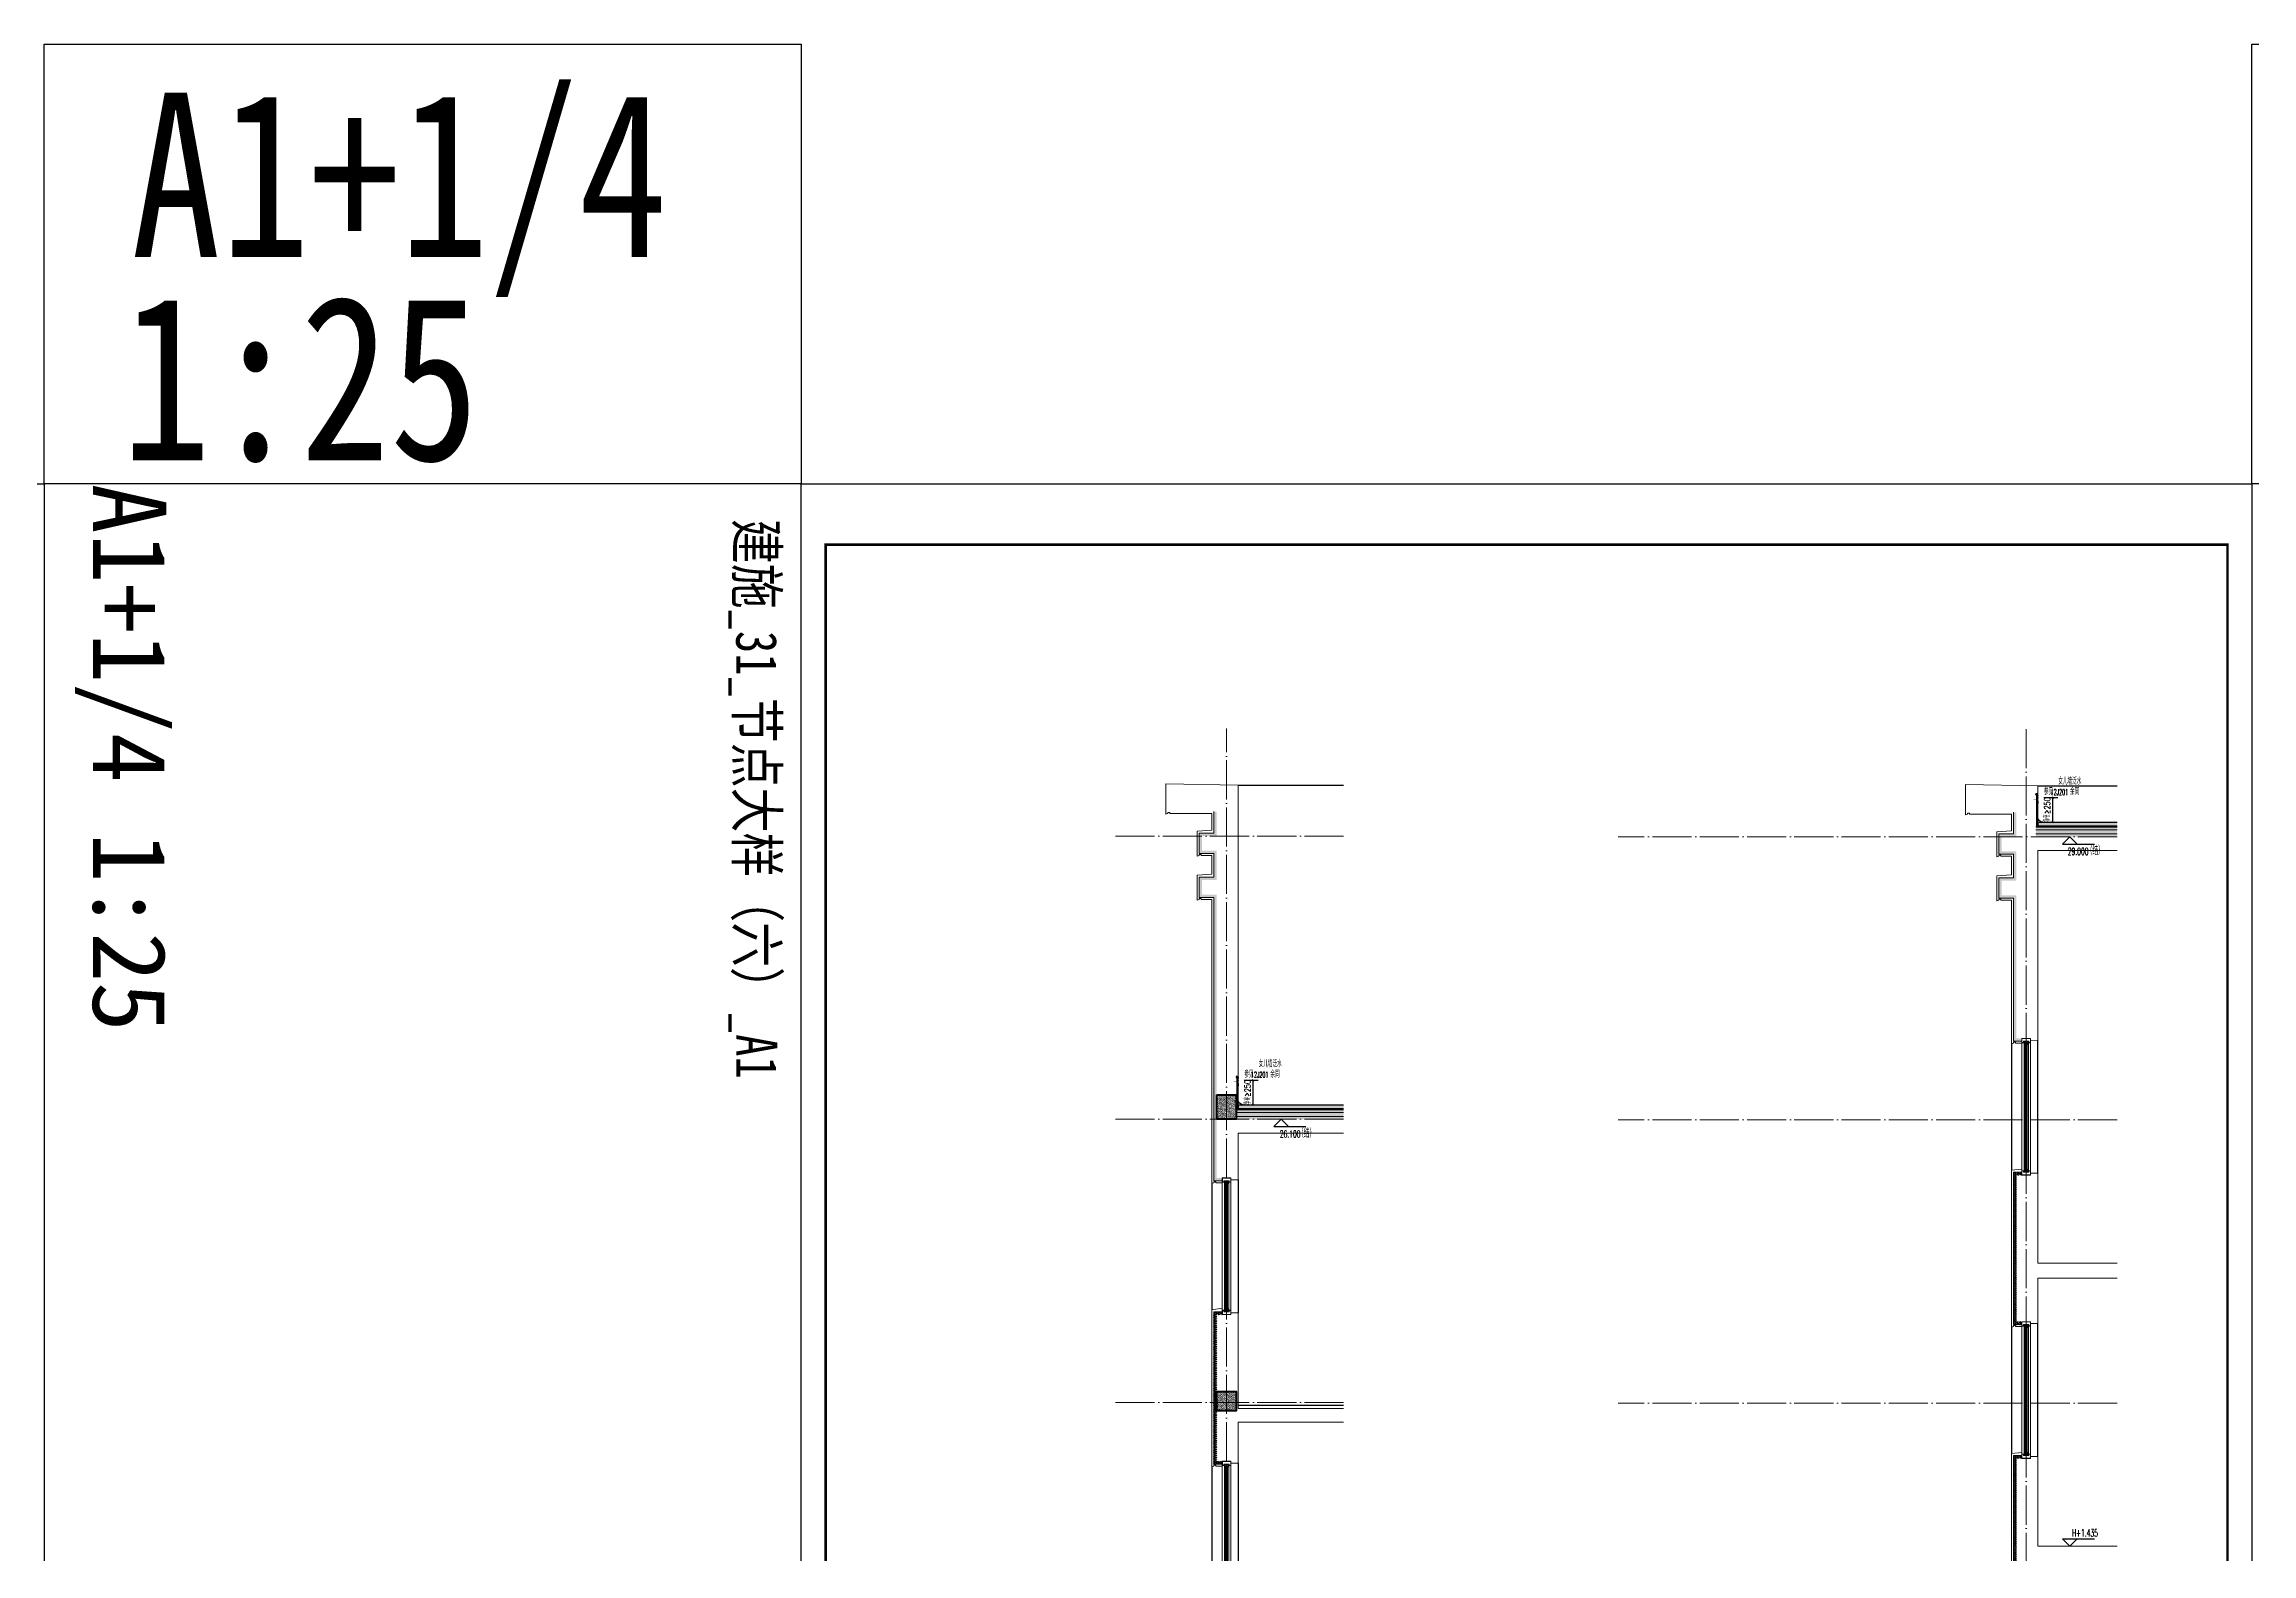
# Model space of a CAD drawing. Extents: x 27938 to 725830, y -209821 to 1628073.
# Drawn here: x 499280 to 521880, y -158392 to -142935 of the extents above; entities that cross this region are included whole.
import ezdxf
from ezdxf.xclip import XClip

# ---------------------------------------------------------------- set-up
doc = ezdxf.new("R2010")
doc.units = 0
doc.header["$LTSCALE"] = 1000
doc.header["$MEASUREMENT"] = 0
doc.header["$XCLIPFRAME"] = 0
doc.linetypes.add('DASH', pattern=[0.35, 0.25, -0.1])
doc.linetypes.add('DOTE', pattern=[2.42, 2, -0.2, 0.02, -0.2])
for name, color, linetype in [('3-屋面构造层', 157, 'Continuous'), ('DIM_ELEV', 3, 'Continuous'), ('DIM_IDEN', 67, 'Continuous'), ('PUB_TEXT', 4, 'Continuous'), ('SURFACE', 6, 'Continuous'), ('图框', 140, 'Continuous'), ('导图字', 7, 'Continuous'), ('看线', 251, 'Continuous'), ('立面-看线', 251, 'Continuous')]:
    doc.layers.add(name, color=color, linetype=linetype)
for name, color, linetype, lineweight in [('DOTE', 19, 'DOTE', 9), ('PUB_HATCH', 8, 'Continuous', 9), ('S_WINDOW', 144, 'Continuous', 15), ('WALL', 9, 'Continuous', 40), ('内粉刷', 37, 'Continuous', 9), ('细细', 250, 'Continuous', 0)]:
    doc.layers.add(name, color=color, linetype=linetype, lineweight=lineweight)
doc.layers.add('yichutu', color=7, linetype='Continuous', true_color=0xffffff, plot=False)
doc.styles.add('_TCH_DIM', font='SIMPLEX.shx', dxfattribs={"width": 0.7, "bigfont": 'GBCBIG.shx'})
doc.styles.add('_TCH_DIM_T3', font='SIMPLEX.shx', dxfattribs={"width": 0.494118, "bigfont": 'GBCBIG.shx'})
doc.styles.add('_TCH_LABEL', font='')
doc.styles.add('黑体', font='')
doc.styles.get('_TCH_LABEL').set_extended_font_data('SimHei')
doc.styles.get('黑体').set_extended_font_data('SimHei')
doc.dimstyles.new('_TCH_ARCH&&20', dxfattribs={"dimtxt": 59.5, "dimasz": 20, "dimexe": 50, "dimexo": 60, "dimgap": 25.25, "dimtad": 1, "dimdec": 0, "dimzin": 0, "dimdsep": 46, "dimtxsty": '_TCH_DIM_T3', "dimblk": 'ARCHTICK', "dimcen": 0.09, "dimclrt": 7, "dimazin": 2, "dimtfac": 1, "dimtdec": 0, "dimtix": 1, "dimtmove": 2, "dimatfit": 3, "dimfxl": 1, "dimtolj": 1, "dimtzin": 0, "dimarcsym": 0})
pattern_1 = [(0, (-811253.24, -385446.952), (16.66875, 9.623705), [11.1125, -22.225]), (120, (-811253.24, -385446.952), (-16.66874801, 9.62370845), [11.1125, -22.225]), (60, (-811253.24, -385446.952), (1.99e-06, 19.24741345), [-22.225, 11.1125])]
pattern_2 = [(315, (-218910.2607, -140541.0897), (-1.767766953, -1.767766953), []), (315, (-218909.0822, -140541.0897), (-1.767766953, -1.767766953), [])]
pattern_3 = [(315, (-218910.2607, -141979.3279), (-1.767766953, -1.767766953), []), (315, (-218909.0822, -141979.3279), (-1.767766953, -1.767766953), [])]

# ---------------------------------------------------------------- blocks, each defined once
blk = doc.blocks.new('yct-1051-594-26275-14850-25-1002.0')
at = {"layer": 'yichutu', "color": 7, "true_color": 0xffffff}
blk.add_lwpolyline([(0, 0), (0, 14850), (26275, 14850), (26275, 0)], close=True, dxfattribs=at)
at = {"layer": 'yichutu', "color": 7, "true_color": 0xffffff, "style": '_TCH_LABEL'}
blk.add_text('A1+1/4 1:25', height=750, dxfattribs=at).set_placement((0, 15350))
blk = doc.blocks.new('GFDDDDRG')
at = {"layer": '图框'}
blk.add_lwpolyline([(923310, -107437), (923310, -159999), (893610, -159999), (893610, -107437)], close=True, dxfattribs=at)
blk.add_lwpolyline([(923310, -107437), (923310, -159999), (893610, -159999), (893610, -107437)], close=True, dxfattribs=at)
at = {"layer": '图框', "const_width": 50}
blk.add_lwpolyline([(894110, -159499), (922810, -159499), (922810, -108687), (894110, -108687)], close=True, dxfattribs=at)
blk = doc.blocks.new('A$C47771182')
at = {"layer": '立面-看线'}
h = blk.add_hatch(dxfattribs=at)
h.set_pattern_fill('HONEY', color=256, scale=7)
h.set_pattern_definition(pattern_1)
h.paths.add_polyline_path([(30, 0), (0, 0), (0, 900), (-55, 900), (-55, 930), (30, 930)])
h = blk.add_hatch(dxfattribs=at)
h.set_pattern_fill('HONEY', color=256, scale=7)
h.set_pattern_definition(pattern_1)
h.paths.add_polyline_path([(30, 0), (0, 0), (0, -600), (-55, -600), (-55, -630), (30, -630)])
blk = doc.blocks.new('zrszerf')
at = {"layer": '细细'}
h = blk.add_hatch(dxfattribs=at)
h.set_pattern_fill('金属', color=256, style=0)
h.set_pattern_definition(pattern_2)
h.paths.add_polyline_path([(257695, 608543), (257715, 608543), (257715, 608557), (257765, 608557), (257765, 608543), (257785, 608543), (257785, 608588), (257695, 608588)])
h.paths.add_polyline_path([(257713, 608559), (257713, 608545), (257697, 608545), (257697, 608586), (257783, 608586), (257783, 608545), (257767, 608545), (257767, 608559)], flags=16)
h = blk.add_hatch(dxfattribs=at)
h.set_pattern_fill('金属', color=256, style=0)
h.set_pattern_definition(pattern_2)
h.paths.add_polyline_path([(257762, 608555), (257762, 608530), (257750, 608530), (257750, 608540), (257729, 608540), (257729, 608530), (257717, 608530), (257717, 608555)])
h.paths.add_polyline_path([(257719, 608553), (257719, 608532), (257727, 608532), (257727, 608542), (257752, 608542), (257752, 608532), (257760, 608532), (257760, 608553)], flags=16)
h = blk.add_hatch(color=256, dxfattribs=at)
edge = h.paths.add_edge_path()
edge.add_line((257735, 608540), (257735, 608528))
edge.add_arc((257740, 608520), 9.44, 61.5175, 118.4825, ccw=False)
edge.add_line((257744, 608528), (257744, 608540))
edge.add_arc((257740, 608548), 9.44, 241.5175, 298.4825, ccw=False)
h = blk.add_hatch(dxfattribs=at)
h.set_pattern_fill('金属', color=256, style=0)
h.set_pattern_definition(pattern_3)
h.paths.add_polyline_path([(257695, 607233), (257715, 607233), (257715, 607220), (257765, 607220), (257765, 607233), (257785, 607233), (257785, 607188), (257695, 607188)])
h.paths.add_polyline_path([(257713, 607218), (257713, 607231), (257697, 607231), (257697, 607190), (257783, 607190), (257783, 607231), (257767, 607231), (257767, 607218)], flags=16)
h = blk.add_hatch(dxfattribs=at)
h.set_pattern_fill('金属', color=256, style=0)
h.set_pattern_definition(pattern_3)
h.paths.add_polyline_path([(257762, 607222), (257762, 607247), (257750, 607247), (257750, 607237), (257729, 607237), (257729, 607247), (257717, 607247), (257717, 607222)])
h.paths.add_polyline_path([(257719, 607224), (257719, 607245), (257727, 607245), (257727, 607235), (257752, 607235), (257752, 607245), (257760, 607245), (257760, 607224)], flags=16)
h = blk.add_hatch(color=256, dxfattribs=at)
edge = h.paths.add_edge_path()
edge.add_line((257735, 607237), (257735, 607249))
edge.add_arc((257740, 607257), 9.44, 241.5175, 298.4825)
edge.add_line((257744, 607249), (257744, 607237))
edge.add_arc((257740, 607229), 9.44, 61.5175, 118.4825)
at = {"layer": 'S_WINDOW'}
for p, q in [((257695, 607233), (257695, 608543)), ((257717, 607247), (257717, 608530)), ((257762, 607247), (257762, 608530)), ((257785, 607233), (257785, 608543))]:
    blk.add_line(p, q, dxfattribs=at)
for points in [[(257785, 608588), (257785, 608543), (257765, 608543), (257765, 608557), (257715, 608557), (257715, 608543), (257695, 608543), (257695, 608588)], [(257783, 608586), (257783, 608545), (257767, 608545), (257767, 608559), (257713, 608559), (257713, 608545), (257697, 608545), (257697, 608586)], [(257762, 608555), (257762, 608530), (257750, 608530), (257750, 608540), (257729, 608540), (257729, 608530), (257717, 608530), (257717, 608555)], [(257760, 608553), (257760, 608532), (257752, 608532), (257752, 608542), (257727, 608542), (257727, 608532), (257719, 608532), (257719, 608553)], [(257785, 607188), (257785, 607233), (257765, 607233), (257765, 607220), (257715, 607220), (257715, 607233), (257695, 607233), (257695, 607188)], [(257783, 607190), (257783, 607231), (257767, 607231), (257767, 607218), (257713, 607218), (257713, 607231), (257697, 607231), (257697, 607190)], [(257762, 607222), (257762, 607247), (257750, 607247), (257750, 607237), (257729, 607237), (257729, 607247), (257717, 607247), (257717, 607222)], [(257760, 607224), (257760, 607245), (257752, 607245), (257752, 607235), (257727, 607235), (257727, 607245), (257719, 607245), (257719, 607224)]]:
    blk.add_lwpolyline(points, close=True, dxfattribs=at)
at = {"layer": '细细'}
for points in [[(257729, 608530), (257729, 607247)], [(257735, 607249), (257735, 608540)], [(257744, 607249), (257744, 608540)], [(257750, 608530), (257750, 607247)]]:
    blk.add_lwpolyline(points, dxfattribs=at)
for points in [[(257735, 608540), (257735, 608528, -0.253805), (257744, 608528), (257744, 608540, -0.253805)], [(257735, 607237), (257735, 607249, 0.253805), (257744, 607249), (257744, 607237, 0.253805)]]:
    blk.add_lwpolyline(points, format="xyb", close=True, dxfattribs=at)
blk = doc.blocks.new('GDGDGRDDSF')
at = {"layer": '立面-看线'}
h = blk.add_hatch(dxfattribs=at)
h.set_pattern_fill('碎沙', color=256, scale=4)
h.set_pattern_definition([(37.5, (148811.253, -502733.035), (-0.32000626, 9.78826475), [0, -7.7216, 0, -8.636, 0, -8.255]), (7.5, (148811.253, -502733.035), (8.99046566, 14.33650201), [0, -4.1656, 0, -6.9596, 0, -2.667]), (327.5, (148805.004, -502733.035), (15.819847405, 0.02874369), [0, -2.54, 0, -9.144, 0, -11.938]), (317.5, (148805.004, -502733.035), (15.27112905, 4.45858647), [0, -1.27, 0, -5.9944, 0, -6.858])])
h.paths.add_polyline_path([(949864, -117371), (950064, -117371), (950064, -117171), (949864, -117171)])
at = {"layer": 'PUB_HATCH', "color": 215, "true_color": 0xa953a0}
blk.add_lwpolyline([(949919, -117916), (949834, -117916), (949834, -116356), (949919, -116356)], dxfattribs=at)
at = {"layer": 'WALL'}
blk.add_lwpolyline([(949864, -117171), (950064, -117171), (950064, -117371), (949864, -117371)], close=True, dxfattribs=at)
at = {"layer": '内粉刷'}
blk.add_line((949814, -117286), (949814, -117936), dxfattribs=at)
for points in [[(949814, -117286), (949814, -116336), (949919, -116321)], [(950009, -116366), (950084, -116366), (950084, -117346)], [(950009, -117906), (950084, -117906), (950084, -117486), (951163, -117486)], [(951163, -117346), (950084, -117346)], [(949854, -117936), (949854, -117926), (949834, -117926), (949834, -117936), (949814, -117941), (949814, -117936)], [(949854, -117936), (949919, -117936)]]:
    blk.add_lwpolyline(points, dxfattribs=at)
at = {"layer": '看线'}
for p, q in [((950084, -115006), (950084, -116366)), ((949814, -115036), (949814, -116336))]:
    blk.add_line(p, q, dxfattribs=at)
at = {"layer": '看线', "color": 32}
blk.add_lwpolyline([(951163, -117316), (950084, -117316)], dxfattribs=at)
blk.add_blockref('zrszerf', (692225, -723574))
at = {"xscale": -1}
blk.add_blockref('A$C47771182', (949864, -117286), dxfattribs=at)
blk = doc.blocks.new('_ArchTick')
at = {"color": 0, "linetype": 'ByBlock', "const_width": 0.4}
blk.add_lwpolyline([(-0.5, -0.5), (0.5, 0.5)], dxfattribs=at)
blk = doc.blocks.new('*D225')
at = {"layer": 'Defpoints', "color": 0, "transparency": 16777216}
for p in [(511505, -153543), (511657, -153543), (511505, -153793)]:
    blk.add_point(p, dxfattribs=at)
at = {"layer": 'DIM_IDEN', "color": 0, "lineweight": -2, "transparency": 16777216}
for p, q in [((511565, -153543), (511707, -153543)), ((511657, -153793), (511657, -153543)), ((511565, -153793), (511707, -153793))]:
    blk.add_line(p, q, dxfattribs=at)
at = {"layer": 'DIM_IDEN', "color": 0, "lineweight": -2, "transparency": 16777216, "xscale": 20, "yscale": 20, "zscale": 20}
for p, rotation in [((511657, -153543), 90), ((511657, -153793), 270)]:
    blk.add_blockref('_ArchTick', p, dxfattribs=dict(at, rotation=rotation))
at = {"layer": 'DIM_IDEN', "color": 7, "transparency": 16777216, "insert": (511600, -153668), "char_height": 59.5, "attachment_point": 5, "rotation": 90, "style": '_TCH_DIM_T3'}
blk.add_mtext('\\A1;{\\W0.70588;净高≥250}', dxfattribs=at)
blk = doc.blocks.new('A$C40486AD2')
at = {"layer": 'PUB_TEXT', "style": '_TCH_DIM'}
for s, height, width, p in [('参见', 67.5, 0.7, (108, 8)), ('12J201', 59.5, 0.494118, (177, 8)), ('女儿墙泛水', 67.5, 0.7, (255, 115)), ('，余同', 67.5, 0.7, (328, 8))]:
    blk.add_text(s, height=height, dxfattribs=dict(at, width=width)).set_placement(p)
blk = doc.blocks.new('FGHFG4334GDFGDFFGGGGGGDFG4G')
at = {"layer": 'SURFACE', "const_width": 2.25}
for points in [[(47, 0), (0, 0)], [(47, -28), (0, -28)]]:
    blk.add_lwpolyline(points, dxfattribs=at)
at = {"layer": 'SURFACE', "const_width": 1.5}
blk.add_lwpolyline([(47, 17, -1), (47, 5), (47, -7, -1), (47, -19), (47, -37), (53, -48), (53, -73)], format="xyb", dxfattribs=at)
blk = doc.blocks.new('FGDGDGD')
at = {"layer": '3-屋面构造层'}
h = blk.add_hatch(dxfattribs=at)
h.set_pattern_fill('隔热材料01', color=256, scale=7.692308, style=0)
h.set_pattern_definition([(270, (9.5186, 433.228), (3.846153863, -7e-16), [0.385980771, -3.460173092]), (270, (6.637, 433.228), (3.846153863, -7e-16), [0.385980771, -3.460173092]), (90, (8.5996, 430.618), (-3.846153863, 2e-16), [0.385980771, -3.460173092]), (90, (7.556, 430.618), (-3.846153863, 2e-16), [0.385980771, -3.460173092]), (180, (10.002, 430), (-5e-16, -3.846153863), [3.848019248, 0.001865385]), (135, (8.9282, 430.193), (2e-16, 3.846144175), [0.328307694, -5.110980792]), (116.56505, (12.5422, 430.4251), (8.6793e-06, 3.8461487416), [0.215769232, -8.384500037]), (116.56505, (8.696, 430.4251), (8.6793e-06, 3.8461487416), [0.215769232, -8.384500037]), (153.43495, (13.1603, 430), (-8.679e-06, 3.846148742), [0.431538463, -8.168730805]), (153.43495, (9.3142, 430), (-8.679e-06, 3.846148742), [0.431538463, -8.168730805]), (63.43495, (12.4457, 431.0041), (-8.6793e-06, 3.8461487416), [2.054923086, -6.545346183]), (63.43495, (8.5996, 431.0041), (-8.6793e-06, 3.8461487416), [2.054923086, -6.545346183]), (116.56505, (13.3647, 433.228), (8.6793e-06, 3.8461487416), [0.215769232, -8.384500037]), (116.56505, (9.5186, 433.228), (8.6793e-06, 3.8461487416), [0.215769232, -8.384500037]), (135, (9.422, 433.421), (2e-16, 3.846144175), [0.328307694, -5.110980792]), (153.43495, (13.036, 433.6532), (-8.679e-06, 3.846148742), [0.431538463, -8.168730805]), (153.43495, (9.19, 433.6532), (-8.679e-06, 3.846148742), [0.431538463, -8.168730805]), (45, (6.7336, 433.421), (2e-16, 3.846144175), [0.328307694, -5.110980792]), (63.43495, (10.4833, 433.228), (-8.6793e-06, 3.8461487416), [0.215769232, -8.384500037]), (63.43495, (6.6371, 433.228), (-8.6793e-06, 3.8461487416), [0.215769232, -8.384500037]), (26.56505, (10.812, 433.6532), (8.679e-06, 3.846148742), [0.431538463, -8.168730805]), (26.56505, (6.9658, 433.6532), (8.679e-06, 3.846148742), [0.431538463, -8.168730805]), (116.56505, (11.4023, 431.0041), (8.6793e-06, 3.8461487416), [2.054923086, -6.545346183]), (116.56505, (7.5561, 431.0041), (8.6793e-06, 3.8461487416), [2.054923086, -6.545346183]), (45, (7.2275, 430.193), (2e-16, 3.846144175), [0.328307694, -5.110980792]), (63.43495, (11.3058, 430.4251), (-8.6793e-06, 3.8461487416), [0.215769232, -8.384500037]), (63.43495, (7.4596, 430.4251), (-8.6793e-06, 3.8461487416), [0.215769232, -8.384500037]), (26.56505, (10.6877, 430), (8.679e-06, 3.846148742), [0.431538463, -8.168730805]), (26.56505, (6.8415, 430), (8.679e-06, 3.846148742), [0.431538463, -8.168730805])])
edge = h.paths.add_edge_path()
edge.add_arc((682181, 585366), 9.23, 450, 540, ccw=False)
edge.add_line((682181, 585375), (682192, 585375))
edge.add_line((682192, 585375), (682192, 585366))
edge.add_line((682192, 585366), (682172, 585366))
h = blk.add_hatch(dxfattribs=at)
h.set_pattern_fill('混凝土', color=256, scale=5, angle=-1.1458, style=0)
h.set_pattern_definition([(48.854237, (-82751.966, -43707.863), (35.7930991, -3.8540962), [3.75, -41.25]), (353.854237, (-82751.966, -43707.863), (-6.1841378, 37.7408106), [3, -33]), (99.305637, (-82748.983, -43708.185), (29.6089874, 33.886691), [3.1870095, -35.0571056]), (45.038437, (-82751.766, -43697.865), (53.1858973, -9.3413237), [5.625, -61.875]), (95.489837, (-82747.334, -43698.644), (47.6977146, 47.7616795), [4.7805144, -52.58565]), (350.038437, (-82751.766, -43697.865), (47.6976773, 47.7617167), [4.5, -49.5]), (19.854237, (-82746.817, -43700.465), (29.4368469, -20.7237073), [3.75, -41.25]), (324.854237, (-82746.817, -43700.465), (12.8883392, 36.0069862), [3, -33]), (70.305637, (-82744.364, -43702.192), (42.3251977, 15.2832459), [3.1870095, -35.0571056]), (36.3542372, (-82751.966, -43707.863), (0.9406985, 16.62920733), [0, -32.6, 0, -33.5, 0, -33.125]), (6.3542372, (-82751.966, -43707.863), (13.54517982, 19.45362572), [0, -19.1, 0, -31.85, 0, -12.625]), (326.3542372, (-82763.114, -43707.64), (26.66323482, -1.66123381), [0, -12.5, 0, -39, 0, -51.75]), (316.3542372, (-82768.113, -43707.54), (29.2535633, 4.4211788), [0, -16.25, 0, -25.9, 0, -36.75])])
h.paths.add_polyline_path([(674875, 585046), (674875, 585086), (682172, 585086), (682172, 585046)])
h = blk.add_hatch(dxfattribs=at)
h.set_pattern_fill('焦渣矿渣', color=256, scale=4, angle=-1.1458, style=0)
h.set_pattern_definition([(358.8542372, (-82751.966, -43697.863), (8.27546507, 13.69326162), [1.6, -14.4]), (298.8542372, (-82751.966, -43697.863), (15.99644496, -0.32013217), [1.6, -14.4]), (238.8542372, (-82750.366, -43697.895), (7.72097989, -14.0133938), [1.6, -14.4]), (268.8542372, (-82745.567, -43697.991), (15.83683295, -8.3183365), [2.4, -11.456]), (268.8542372, (-82743.967, -43698.023), (15.83683295, -8.3183365), [2.4, -11.456]), (268.8542372, (-82742.368, -43698.055), (15.83683295, -8.3183365), [2.4, -11.456])])
h.paths.add_polyline_path([(674875, 585006), (674875, 585036), (682192, 585036), (682192, 585006)])
h = blk.add_hatch(dxfattribs=at)
h.set_pattern_fill('加气混凝土', color=256, scale=5, style=0)
h.set_pattern_definition([(0, (-82734.266, -43726.163), (30, 60), [0, -60]), (0, (-82769.366, -43734.263), (30, 60), [0, -60]), (0, (-82749.866, -43734.863), (30, 60), [0, -60]), (0, (-82728.566, -43717.163), (30, 60), [0, -60]), (0, (-82753.466, -43737.863), (30, 60), [0, -60]), (0, (-82722.566, -43679.363), (30, 60), [0, -60]), (0, (-82740.866, -43684.163), (30, 60), [0, -60]), (0, (-82731.266, -43691.663), (30, 60), [0, -60]), (0, (-82780.166, -43692.863), (30, 60), [0, -60]), (0, (-82750.766, -43695.563), (30, 60), [0, -60]), (0, (-82762.166, -43710.863), (30, 60), [0, -60]), (0, (-82761.566, -43733.363), (30, 60), [0, -60]), (0, (-82739.066, -43735.763), (30, 60), [0, -60]), (0, (-82722.566, -43709.363), (30, 60), [0, -60]), (0, (-82778.666, -43718.663), (30, 60), [0, -60]), (0, (-82773.566, -43708.463), (30, 60), [0, -60]), (0, (-82750.166, -43712.663), (30, 60), [0, -60]), (0, (-82758.566, -43721.363), (30, 60), [0, -60]), (0, (-82763.366, -43701.563), (30, 60), [0, -60]), (0, (-82755.866, -43679.063), (30, 60), [0, -60]), (0, (-82776.266, -43731.263), (30, 60), [0, -60]), (0, (-82743.266, -43691.363), (30, 60), [0, -60]), (0, (-82771.166, -43690.463), (30, 60), [0, -60]), (0, (-82775.966, -43682.663), (30, 60), [0, -60]), (130.601294, (-82726.2516, -43698.149), (-149.999998343, 180.000000787), [2.6341554, -1103.7111]), (18.4349488, (-82730.537, -43697.006), (149.99999945, 59.99999956), [2.710524, -376.76279]), (90, (-82730.537, -43699.578), (30, 60), [2.5714284, -117.428565]), (161.565051, (-82727.966, -43700.435), (-150.000000755, 59.99999553), [2.710524, -376.76279]), (53.1301023, (-82727.966, -43700.435), (30.00000006, 59.99999997), [2.857143, -297.14285]), (135, (-82725.68, -43731.006), (-30.00000363, 59.99999594), [2.424366, -167.28126]), (45, (-82729.109, -43731.006), (29.9999998, 59.99999976), [2.424366, -167.28126]), (135, (-82727.394, -43732.72), (-30.00000363, 59.99999594), [2.424366, -167.28126]), (45, (-82727.394, -43732.72), (29.9999998, 59.99999976), [2.424366, -167.28126]), (116.565051, (-82754.537, -43690.72), (-5.2e-06, 119.9999967), [3.1943826, -63.88765]), (180, (-82755.966, -43687.863), (-30, 60), [3.4285716, -56.571425]), (63.434949, (-82760.823, -43690.72), (3e-07, 119.9999994), [3.1943826, -63.88765]), (116.565051, (-82759.394, -43693.58), (-5.2e-06, 119.9999967), [3.1943826, -63.88765]), (0, (-82759.394, -43693.58), (30, 60), [3.4285716, -56.571425]), (63.434949, (-82755.966, -43693.58), (3e-07, 119.9999994), [3.1943826, -63.88765]), (107.102728, (-82731.9658, -43711.0063), (-89.999996559, 300.000000484), [3.8861346, -1628.29025]), (143.972626, (-82733.1087, -43707.292), (-569.999992774, 419.999999525), [3.8861346, -812.202]), (180, (-82736.25, -43705.006), (-30, 60), [3.7142856, -56.28571]), (36.0273733, (-82743.1087, -43707.292), (569.999995788, 419.999995472), [3.8861346, -812.202]), (71.5650511, (-82744.252, -43710.721), (90.00000046, 299.99999948), [3.6140316, -375.85928]), (107.102728, (-82743.1087, -43714.4348), (-89.999996559, 300.000000484), [3.8861346, -1628.29025]), (143.972626, (-82739.966, -43716.7206), (-569.999992774, 419.999999525), [3.8861346, -812.202]), (0, (-82739.966, -43716.72), (30, 60), [3.7142856, -56.28571]), (36.0273733, (-82736.2516, -43716.7206), (569.999995788, 419.999995472), [3.8861346, -812.202]), (71.5650511, (-82733.109, -43714.435), (90.00000046, 299.99999948), [3.6140316, -375.85928]), (150.255118, (-82731.3944, -43683.006), (-90.000000213, 59.999999257), [2.303502, -481.43196]), (90, (-82733.394, -43684.15), (30, 60), [2.2857144, -117.714275]), (29.7448813, (-82733.3944, -43684.149), (90.000000053, 59.99999972), [2.303502, -481.43196]), (116.565051, (-82745.394, -43725.58), (-5.2e-06, 119.9999967), [3.1943826, -63.88765]), (168.690067, (-82746.823, -43722.7206), (-270.0000002, 59.999998494), [2.9137254, -608.96855]), (41.1859251, (-82751.9658, -43724.149), (749.999995456, 659.999994229), [3.0371844, -1272.5802]), (90, (-82751.966, -43727.006), (30, 60), [2.857143, -117.14285]), (138.814074, (-82749.68, -43729.0063), (-749.999986669, 660.000004204), [3.0371844, -1272.5802]), (16.6992442, (-82749.68, -43729.0063), (989.999992552, 299.999996858), [2.982945, -1249.85375]), (60.9453959, (-82746.823, -43728.149), (29.99999992, 59.999999469), [2.9416086, -1232.53395]), (109.983106, (-82770.5373, -43700.4348), (-150.000000565, 419.9999988885), [3.3442002, -1401.21975]), (155.556045, (-82771.68, -43697.292), (-390.0000014866, 179.99999626), [3.4522986, -1446.51315]), (24.4439547, (-82777.9658, -43697.292), (390.0000001945, 179.999999134), [3.4522986, -1446.51315]), (70.0168934, (-82779.1087, -43700.4348), (150.000000452, 419.999998958), [3.3442002, -1401.21975]), (109.983106, (-82777.9658, -43703.5777), (-150.000000565, 419.9999988885), [3.3442002, -1401.21975]), (160.016893, (-82774.823, -43704.7206), (-150.000000088, 59.999997267), [3.3442002, -698.93775]), (19.9831065, (-82774.823, -43704.7206), (149.999999176, 59.999999905), [3.3442002, -698.93775]), (70.0168934, (-82771.68, -43703.5777), (150.000000452, 419.999998958), [3.3442002, -1401.21975]), (122.005383, (-82748.2516, -43705.8634), (-30.000004026, 59.999996937), [2.6954232, -563.3434]), (18.4349488, (-82752.252, -43704.435), (149.99999945, 59.99999956), [2.710524, -376.76279]), (90, (-82752.252, -43707.006), (30, 60), [2.5714284, -117.428565]), (161.565051, (-82749.68, -43707.863), (-150.000000755, 59.99999553), [2.710524, -376.76279]), (54.4623222, (-82749.68, -43707.8634), (209.999999696, 299.99999955), [2.457807, -1029.82115]), (116.565051, (-82765.68, -43720.435), (-5.2e-06, 119.9999967), [3.1943826, -63.88765]), (180, (-82767.11, -43717.58), (-30, 60), [3.142857, -56.85714]), (59.0362434, (-82771.966, -43720.435), (30.000000098, 59.99999971), [3.3319728, -696.3822]), (120.963756, (-82770.2516, -43723.292), (-30.0000041, 59.999997245), [3.3319728, -696.3822]), (0, (-82770.25, -43723.29), (30, 60), [3.142857, -56.85714]), (63.434949, (-82767.11, -43723.29), (3e-07, 119.9999994), [3.1943826, -63.88765])])
h.paths.add_polyline_path([(682192, 584936), (674875, 584936), (674875, 584966), (682192, 584966)])
h = blk.add_hatch(dxfattribs=at)
h.set_pattern_fill('隔热材料03', color=256, scale=12.5, style=0)
h.set_pattern_definition([(113.578, (-500407.8114, 374696.8656), (-0.0086926214, 6.2699620763), [1.075, -0.5693125, 2.8375, -0.5693125, 1.075, -0.6825]), (66.42, (-500406.1744, 374696.8656), (2.727787851, 6.0425e-05), [1.075, -0.5693125, 2.840375, -0.5693125, 1.075, -0.6825]), (180, (-500406.1744, 374696.8656), (0, 6.25), [1.636625, -1.0910625]), (180, (-500407.538, 374702.4906), (0, 6.25), [1.636625, -1.0910625]), (90, (-500405.7427, 374697.8548), (2.72775, 2e-16), [0.52175, -5.72825]), (90, (-500407.1066, 374700.9798), (2.72775, 2e-16), [0.52175, -5.72825]), (90, (-500408.2427, 374697.8548), (2.72775, 2e-16), [0.52175, -5.72825]), (90, (-500409.6066, 374700.9798), (2.72775, 2e-16), [0.52175, -5.72825])])
edge = h.paths.add_edge_path()
edge.add_line((682178, 585086), (682178, 585050))
edge.add_arc((682172, 585050), 6.25, 270, 360, ccw=False)
edge.add_line((682172, 585044), (682172, 585086))
edge.add_line((682172, 585086), (682178, 585086))
at = {"layer": '立面-看线'}
h = blk.add_hatch(dxfattribs=at)
h.set_pattern_fill('HONEY', color=256, scale=7)
h.set_pattern_definition([(0, (-799653.24, -415240.13), (16.66875, 9.623705), [11.1125, -22.225]), (120, (-799653.24, -415240.13), (-16.66874801, 9.62370845), [11.1125, -22.225]), (60, (-799653.24, -415240.13), (1.99e-06, 19.24741345), [-22.225, 11.1125])])
h.paths.add_polyline_path([(682192, 584966), (674875, 584966), (674875, 585006), (682192, 585006)])
at = {"layer": '3-屋面构造层'}
for p, q in [((682178, 585086), (674875, 585086)), ((682172, 585046), (674875, 585046)), ((682192, 585036), (674875, 585036)), ((682172, 585086), (682172, 585044))]:
    blk.add_line(p, q, dxfattribs=at)
at = {"layer": '3-屋面构造层', "color": 251, "linetype": 'DASH', "ltscale": 0.05, "true_color": 0x636466, "const_width": 2.5}
for points in [[(682057, 585043), (682172, 585043, 0.414214), (682179, 585050), (682179, 585366)], [(682057, 585039), (682172, 585039, 0.414214), (682183, 585050), (682183, 585366)]]:
    blk.add_lwpolyline(points, format="xyb", dxfattribs=at)
at = {"layer": '3-屋面构造层', "color": 251, "true_color": 0x636466}
for points in [[(682057, 585041), (682172, 585041, 0.414214), (682180, 585050), (682180, 585366)], [(682057, 585044), (682172, 585044, 0.414214), (682178, 585050), (682178, 585366)], [(682057, 585040), (682172, 585040, 0.414214), (682182, 585050), (682182, 585366), (682184, 585366), (682184, 585050, -0.414214), (682172, 585038), (682057, 585038)]]:
    blk.add_lwpolyline(points, format="xyb", dxfattribs=at)
at = {"layer": '3-屋面构造层', "ltscale": 0.8}
blk.add_lwpolyline([(682172, 585366, -0.414214), (682181, 585375), (682192, 585375), (682192, 585366), (682172, 585366)], format="xyb", dxfattribs=at)
at = {"layer": '3-屋面构造层', "color": 251, "linetype": 'DASH', "ltscale": 0.05, "true_color": 0x636466, "const_width": 2.5}
for points in [[(682043, 585039), (674875, 585039)], [(682057, 585043), (682043, 585039)]]:
    blk.add_lwpolyline(points, dxfattribs=at)
at = {"layer": '3-屋面构造层', "color": 251, "true_color": 0x636466}
for points in [[(682043, 585040), (674875, 585040)], [(674875, 585038), (682043, 585038)], [(682056, 585044), (682042, 585040)], [(682043, 585038), (682057, 585042)]]:
    blk.add_lwpolyline(points, dxfattribs=at)
at = {"layer": '3-屋面构造层'}
blk.add_arc((682122, 585136), 50, 270, 360, dxfattribs=at)
at = {"layer": 'PUB_HATCH', "color": 215, "true_color": 0xa953a0}
for p, q in [((682192, 585006), (674875, 585006)), ((682192, 584966), (674875, 584966))]:
    blk.add_line(p, q, dxfattribs=at)
at = {"layer": '3-屋面构造层', "color": 1, "xscale": -1}
blk.add_blockref('FGHFG4334GDFGDFFGGGGGGDFG4G', (682218, 585349), dxfattribs=at)
blk = doc.blocks.new('*D226')
at = {"layer": 'Defpoints', "color": 0, "transparency": 16777216}
for p in [(519690, -150649), (519843, -150649), (519690, -150899)]:
    blk.add_point(p, dxfattribs=at)
at = {"layer": 'DIM_IDEN', "color": 0, "lineweight": -2, "transparency": 16777216}
for p, q in [((519750, -150649), (519893, -150649)), ((519843, -150899), (519843, -150649)), ((519750, -150899), (519893, -150899))]:
    blk.add_line(p, q, dxfattribs=at)
at = {"layer": 'DIM_IDEN', "color": 0, "lineweight": -2, "transparency": 16777216, "xscale": 20, "yscale": 20, "zscale": 20}
for p, rotation in [((519843, -150649), 90), ((519843, -150899), 270)]:
    blk.add_blockref('_ArchTick', p, dxfattribs=dict(at, rotation=rotation))
at = {"layer": 'DIM_IDEN', "color": 7, "transparency": 16777216, "insert": (519786, -150774), "char_height": 59.5, "attachment_point": 5, "rotation": 90, "style": '_TCH_DIM_T3'}
blk.add_mtext('\\A1;{\\W0.70588;净高≥250}', dxfattribs=at)

msp = doc.modelspace()

# ---------------------------------------------------------------- hatches: boundary and pattern name
at = {"layer": '立面-看线'}
h = msp.add_hatch(dxfattribs=at)
h.set_pattern_fill('HONEY', color=256, scale=7)
h.set_pattern_definition([(0, (-1249833.181, -435483.028), (16.66875, 9.623705), [11.1125, -22.225]), (120, (-1249833.181, -435483.028), (-16.66874801, 9.62370845), [11.1125, -22.225]), (60, (-1249833.181, -435483.028), (1.99e-06, 19.24741345), [-22.225, 11.1125])])
h.paths.add_polyline_path([(511284.6, -151643), (511134.6, -151643), (511134.6, -151493), (511284.6, -151493), (511284.6, -151193), (511134.6, -151193), (511134.6, -151043), (511284.6, -151043), (511284.6, -150793), (511254.6, -150793), (511254.6, -151013), (511104.6, -151013), (511104.6, -151223), (511254.6, -151223), (511254.6, -151463), (511104.6, -151463), (511104.6, -151673), (511254.6, -151673), (511254.6, -154573), (511339.6, -154573), (511339.6, -154543), (511284.6, -154543)])
h = msp.add_hatch(dxfattribs=at)
h.set_pattern_fill('HONEY', color=256, scale=7)
h.set_pattern_definition([(0, (-291582.9, -539446.218), (16.66875, 9.623705), [11.1125, -22.225]), (120, (-291582.9, -539446.218), (-16.66874801, 9.62370845), [11.1125, -22.225]), (60, (-291582.9, -539446.218), (1.99e-06, 19.24741345), [-22.225, 11.1125])])
h.paths.add_polyline_path([(519470.3, -151649.3), (519320.3, -151649.3), (519320.3, -151499.3), (519470.3, -151499.3), (519470.3, -151199.3), (519320.3, -151199.3), (519320.3, -151049.3), (519470.3, -151049.3), (519470.3, -150799.3), (519440.3, -150799.3), (519440.3, -151019.3), (519290.3, -151019.3), (519290.3, -151229.3), (519440.3, -151229.3), (519440.3, -151469.3), (519290.3, -151469.3), (519290.3, -151679.3), (519440.3, -151679.3), (519440.3, -153144.3), (519525.3, -153144.3), (519525.3, -153114.3), (519470.3, -153114.3)])
h = msp.add_hatch(dxfattribs=at)
h.set_pattern_fill('碎沙', color=256, scale=4)
h.set_pattern_definition([(37.5, (-698646.7725, -583696.9835), (-0.32000626, 9.788264747), [0, -7.7216, 0, -8.636, 0, -8.255]), (7.5, (-698646.773, -583696.984), (8.99046566, 14.33650201), [0, -4.1656, 0, -6.9596, 0, -2.667]), (327.5, (-698653.021, -583696.9835), (15.819847405, 0.028743694), [0, -2.54, 0, -9.144, 0, -11.938]), (317.5, (-698653.021, -583696.984), (15.27112905, 4.45858647), [0, -1.27, 0, -5.9944, 0, -6.858])])
h.paths.add_polyline_path([(511484.6, -153943), (511484.6, -153693), (511284.6, -153693), (511284.6, -153943)])
h = msp.add_hatch(dxfattribs=at)
h.set_pattern_fill('HONEY', color=256, scale=7)
h.set_pattern_definition([(0, (-291582.979, -540846.198), (16.66875, 9.623705), [11.1125, -22.225]), (120, (-291582.979, -540846.198), (-16.66874801, 9.62370845), [11.1125, -22.225]), (60, (-291582.979, -540846.198), (1.99e-06, 19.24741345), [-22.225, 11.1125])])
h.paths.add_polyline_path([(519440.3, -155399.2), (519470.3, -155399.2), (519470.3, -154514.2), (519525.3, -154514.2), (519525.3, -154484.2), (519440.3, -154484.2)])
h = msp.add_hatch(dxfattribs=at)
h.set_pattern_fill('HONEY', color=256, scale=7)
h.set_pattern_definition([(0, (-291582.956, -540846.196), (16.66875, 9.623705), [11.1125, -22.225]), (120, (-291582.956, -540846.196), (-16.66874801, 9.62370845), [11.1125, -22.225]), (60, (-291582.956, -540846.196), (1.99e-06, 19.24741345), [-22.225, 11.1125])])
h.paths.add_polyline_path([(519440.3, -155399.2), (519470.3, -155399.2), (519470.3, -156014.2), (519525.3, -156014.2), (519525.3, -156044.2), (519440.3, -156044.2)])
h = msp.add_hatch(dxfattribs=at)
h.set_pattern_fill('HONEY', color=256, scale=7)
h.set_pattern_definition([(0, (-291582.979, -543761.198), (16.66875, 9.623705), [11.1125, -22.225]), (120, (-291582.979, -543761.198), (-16.66874801, 9.62370845), [11.1125, -22.225]), (60, (-291582.979, -543761.198), (1.99e-06, 19.24741345), [-22.225, 11.1125])])
h.paths.add_polyline_path([(519440.3, -158314.2), (519470.3, -158314.2), (519470.3, -157414.2), (519525.3, -157414.2), (519525.3, -157384.2), (519440.3, -157384.2)])
h = msp.add_hatch(dxfattribs=at)
h.set_pattern_fill('HONEY', color=256, scale=7)
h.set_pattern_definition([(0, (-291582.956, -543761.196), (16.66875, 9.623705), [11.1125, -22.225]), (120, (-291582.956, -543761.196), (-16.66874801, 9.62370845), [11.1125, -22.225]), (60, (-291582.956, -543761.196), (1.99e-06, 19.24741345), [-22.225, 11.1125])])
h.paths.add_polyline_path([(519440.3, -158314.2), (519470.3, -158314.2), (519470.3, -158914.2), (519525.3, -158914.2), (519525.3, -158944.2), (519440.3, -158944.2)])

# ---------------------------------------------------------------- linework, layer by layer
at = {"layer": 'DIM_ELEV', "color": 3}
for p, q in [((520017.8, -151049.3), (519942.8, -151124.3)), ((519942.8, -151124.3), (520270.8, -151124.3)), ((520017.8, -151049.3), (520092.8, -151124.3)), ((511944.3, -153943), (511869.3, -154018)), ((511869.3, -154018), (512197.3, -154018)), ((511944.3, -153943), (512019.3, -154018))]:
    msp.add_line(p, q, dxfattribs=at)
at = {"layer": 'DIM_ELEV', "color": 6}
for p, q in [((520017.8, -158314.3), (519942.8, -158239.3)), ((519942.8, -158239.3), (520270.8, -158239.3)), ((520017.8, -158314.3), (520092.8, -158239.3))]:
    msp.add_line(p, q, dxfattribs=at)
at = {"layer": 'DOTE', "linetype": 'DOTE', "ltscale": 0.2}
for p, q in [((511384.6, -169543), (511384.6, -149943)), ((519570.3, -149949.3), (519570.3, -169549.3)), ((512583.1, -151043), (510214.4, -151043)), ((520500.5, -151049.3), (515393.3, -151049.3)), ((512583.1, -153943), (510214.4, -153943)), ((520500.5, -153949.3), (515393.3, -153949.3)), ((512583.1, -156843), (510214.4, -156843)), ((520500.5, -156849.3), (515393.3, -156849.3))]:
    msp.add_line(p, q, dxfattribs=at)
at = {"layer": 'PUB_HATCH', "color": 215, "true_color": 0xa953a0}
for points in [[(511254.6, -150793), (511254.6, -151013), (511104.6, -151013), (511104.6, -151223), (511254.6, -151223), (511254.6, -151463), (511104.6, -151463), (511104.6, -151673), (511254.6, -151673), (511254.6, -154573), (511339.6, -154573)], [(519440.3, -150799.3), (519440.3, -151019.3), (519290.3, -151019.3), (519290.3, -151229.3), (519440.3, -151229.3), (519440.3, -151469.3), (519290.3, -151469.3), (519290.3, -151679.3), (519440.3, -151679.3), (519440.3, -153144.3), (519525.3, -153144.2)], [(519525.3, -154484.2), (519440.3, -154484.2), (519440.3, -156044.2), (519525.3, -156044.2)], [(519525.3, -157384.2), (519440.3, -157384.2), (519440.3, -158944.2), (519525.3, -158944.2)]]:
    msp.add_lwpolyline(points, dxfattribs=at)
at = {"layer": 'WALL'}
msp.add_lwpolyline([(511284.6, -153693), (511484.6, -153693), (511484.6, -153943), (511284.6, -153943)], close=True, dxfattribs=at)
at = {"layer": '内粉刷'}
for p, q in [((520500.5, -155414.3), (519690.3, -155414.3)), ((519690.3, -155569.3), (520500.5, -155569.3)), ((520500.5, -158314.3), (519690.3, -158314.3))]:
    msp.add_line(p, q, dxfattribs=at)
for points in [[(511504.6, -153793), (511504.6, -150523), (510764.6, -150508), (510764.6, -150813)], [(518950.3, -150819.3), (518950.3, -150514.3), (519690.3, -150529.3), (519690.3, -150899.3)], [(510804.6, -150813), (510804.6, -150803), (510784.6, -150803), (510784.6, -150813), (510764.6, -150818), (510764.6, -150813)], [(510784.6, -150813), (510784.6, -150813)], [(510804.6, -150813), (511234.6, -150813), (511234.6, -150983), (511084.6, -150993), (511084.6, -151243)], [(518990.3, -150819.3), (518990.3, -150809.3), (518970.3, -150809.3), (518970.3, -150819.3), (518950.3, -150824.3), (518950.3, -150819.3)], [(519420.3, -150819.3), (518990.3, -150819.3)], [(519420.3, -150819.3), (519420.3, -150989.3), (519270.3, -150999.3), (519270.3, -151249.3)], [(519615.3, -153134.2), (519690.3, -153134.3), (519690.3, -151189.3), (520500.5, -151189.3)], [(511124.6, -151243), (511124.6, -151233), (511104.6, -151233), (511104.6, -151243), (511084.6, -151248), (511084.6, -151243)], [(511124.6, -151243), (511234.6, -151243), (511234.6, -151433), (511084.6, -151443), (511084.6, -151693)], [(511104.6, -151243), (511104.6, -151243)], [(519310.3, -151249.3), (519310.3, -151239.3), (519290.3, -151239.3), (519290.3, -151249.3), (519270.3, -151254.3), (519270.3, -151249.3)], [(519310.3, -151249.3), (519420.3, -151249.3), (519420.3, -151439.3), (519270.3, -151449.3), (519270.3, -151699.3)], [(519290.3, -151249.3), (519290.3, -151249.3)], [(511124.6, -151693), (511124.6, -151683), (511104.6, -151683), (511104.6, -151693), (511084.6, -151698), (511084.6, -151693)], [(511104.6, -151693), (511104.6, -151693)], [(511124.6, -151693), (511234.6, -151693), (511234.6, -154593)], [(519310.3, -151699.3), (519310.3, -151689.3), (519290.3, -151689.3), (519290.3, -151699.3), (519270.3, -151704.3), (519270.3, -151699.3)], [(519290.3, -151699.3), (519290.3, -151699.3)], [(519310.3, -151699.3), (519420.3, -151699.3), (519420.3, -153164.3)], [(519460.3, -153164.3), (519460.3, -153154.3), (519440.3, -153154.3), (519440.3, -153164.3), (519420.3, -153169.3), (519420.3, -153164.3)], [(519460.3, -153164.3), (519525.3, -153164.2)], [(511429.6, -154563), (511504.6, -154563), (511504.6, -154083), (512583.1, -154083)], [(511274.6, -154593), (511274.6, -154583), (511254.6, -154583), (511254.6, -154593), (511234.6, -154598), (511234.6, -154593)], [(519525.3, -154454.2), (519420.3, -154464.2), (519420.3, -156064.2)], [(519615.3, -154494.2), (519690.3, -154494.2), (519690.3, -155414.2)], [(511274.6, -154593), (511339.6, -154593)], [(519615.3, -156034.2), (519690.3, -156034.2), (519690.3, -155569.2)], [(519460.3, -156064.2), (519460.3, -156054.2), (519440.3, -156054.2), (519440.3, -156064.2), (519420.3, -156069.2), (519420.3, -156064.2)], [(519460.3, -156064.2), (519525.3, -156064.2)], [(519525.3, -157354.2), (519420.3, -157364.2), (519420.3, -158964.2)], [(519615.3, -157394.2), (519690.3, -157394.2), (519690.3, -158314.2)]]:
    msp.add_lwpolyline(points, dxfattribs=at)
at = {"layer": '图框', "color": 2}
for points in [[(507030.5, -147435), (499280.5, -147435), (499280.5, -142935), (507030.5, -142935)], [(529630.5, -147435), (521880.5, -147435), (521880.5, -142935), (529630.5, -142935)]]:
    msp.add_lwpolyline(points, close=True, dxfattribs=at)
at = {"layer": '看线'}
for p, q in [((511504.6, -150523), (512583.1, -150523)), ((519690.3, -150529.3), (520500.5, -150529.3)), ((519420.3, -153164.2), (519420.3, -154464.2)), ((519690.3, -154494.2), (519690.3, -153134.2)), ((519420.3, -156064.2), (519420.3, -157364.2)), ((519690.3, -157394.2), (519690.3, -156034.2))]:
    msp.add_line(p, q, dxfattribs=at)

# ---------------------------------------------------------------- block references
at = {"xscale": 0.5, "yscale": 0.5, "zscale": 0.5}
msp.add_blockref('GFDDDDRG', (60225.6, -93716.5), dxfattribs=at)
for name, p in [('A$C40486AD2', (519643.8, -150630.5)), ('A$C40486AD2', (511458, -153524.2)), ('GDGDGRDDSF', (-438579.9, -39556.9)), ('GDGDGRDDSF', (-438579.9, -42456.9))]:
    msp.add_blockref(name, p)
ref = msp.add_blockref('FGDGDGD', (1201861.8, -735985.5), dxfattribs=dict(xscale=-1))
XClip(ref).set_block_clipping_path([(681361.3418921778, 584936.1769558351), (682291.5665918037, 585389.8130026823)])
at = {"xscale": -1}
for p in [(777310.2, -761702.6), (777310.2, -764602.6)]:
    msp.add_blockref('zrszerf', p, dxfattribs=at)
ref = msp.add_blockref('FGDGDGD', (1193676.1, -738879.2), dxfattribs=dict(xscale=-1))
XClip(ref).set_block_clipping_path([(681093.0416781001, 584936.1769558351), (682291.5665918037, 585389.8130026823)])
at = {"layer": 'yichutu', "rotation": 270}
for p in [(484430.5, -147435), (507030.5, -147435)]:
    msp.add_blockref('yct-1051-594-26275-14850-25-1002.0', p, dxfattribs=at)

# ---------------------------------------------------------------- texts
at = {"layer": 'DIM_ELEV', "color": 7, "style": '_TCH_DIM'}
for s, height, width, p in [('29.000', 74.38, 0.494118, (519996.2, -151236.8)), ('（结）', 84.4, 0.7, (520188.7, -151236.8)), ('26.100', 74.38, 0.494118, (511929.8, -154130.6)), ('（结）', 84.4, 0.7, (512115.3, -154130.6)), ('H+1.435', 74.38, 0.494118, (520039.3, -158214.2))]:
    msp.add_text(s, height=height, dxfattribs=dict(at, width=width)).set_placement(p)
at = {"layer": '图框', "color": 2, "style": '黑体', "width": 0.8}
for s, p in [('A1+1/4', (500170.9, -145114.3)), ('1:25', (500071.3, -147195.8))]:
    msp.add_text(s, height=1682.36, dxfattribs=at).set_placement(p)
at = {"layer": '导图字', "color": 1, "style": '黑体', "width": 0.8}
msp.add_text('建施_31_节点大样（六）_A1', height=420.591, rotation=270, dxfattribs=at).set_placement((506364.6, -147795.8))

# ---------------------------------------------------------------- dimensions: what is measured, and where the dimension line sits
at = {"layer": 'DIM_IDEN'}
for p1, p2, picture, middle in [((519690.3, -150899.3), (519690.3, -150649.3), '*D226', (519786.1, -150774.3)), ((511504.6, -153793), (511504.6, -153543), '*D225', (511600.4, -153668))]:
    dim = msp.add_aligned_dim(p1=p1, p2=p2, distance=-152.5, text='{\\W0.70588;净高≥250}', dimstyle='_TCH_ARCH&&20', dxfattribs=at)
    dim.commit()
    dim.dimension.update_dxf_attribs({"geometry": picture, "text_midpoint": middle})

doc.saveas('drawing.dxf')
